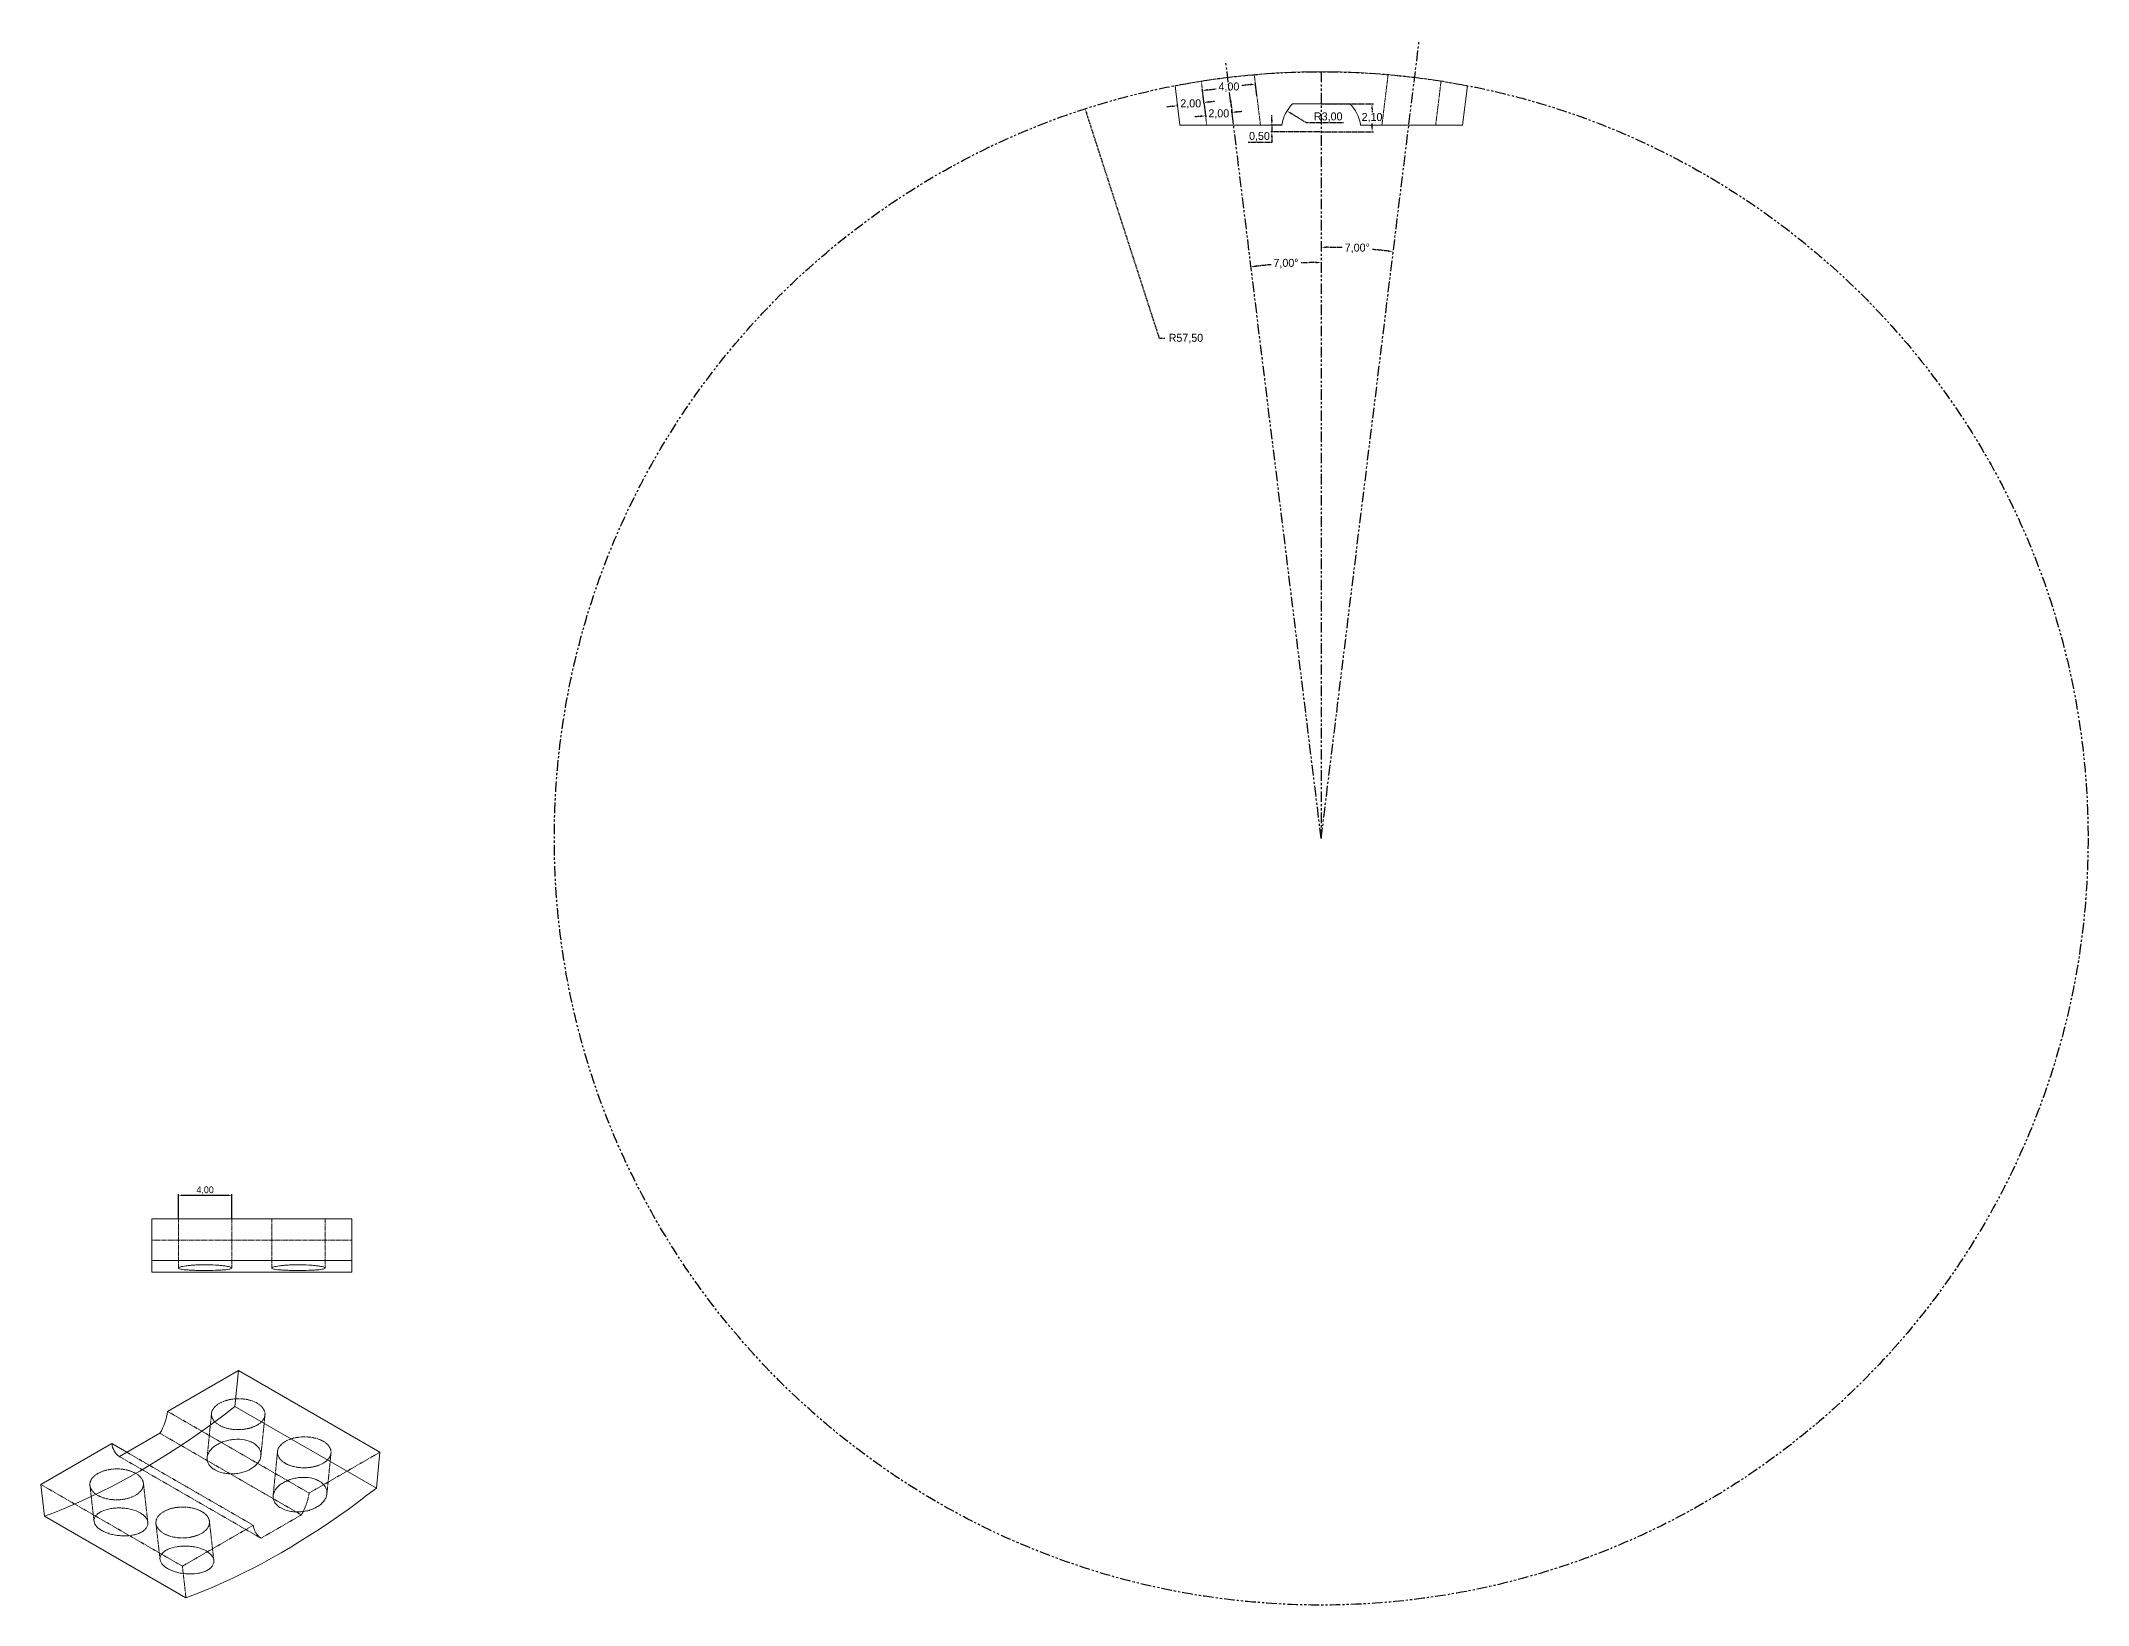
# Model space of a CAD drawing. Header units: millimetres. Extents: x -2329 to 3682, y 141 to 2504.
# Drawn here: x 612 to 3682, y 158 to 2504 of the extents above; entities that cross this region are included whole.
import ezdxf

# ---------------------------------------------------------------- set-up
doc = ezdxf.new("R2010")
doc.units = ezdxf.units.MM
doc.header["$PDSIZE"] = -1
doc.linetypes.add('HIDDEN', pattern=[1.905, 1.27, -0.635])
doc.linetypes.add('PHANTOM2', pattern=[31.75, 15.875, -3.175, 3.175, -3.175, 3.175, -3.175])
doc.dimstyles.new('ISO-25', dxfattribs={"dimtxt": 2.5, "dimasz": 2.5, "dimexe": 1.25, "dimexo": 0.625, "dimtad": 1, "dimtxsty": 'Standard', "dimcen": 2.5, "dimadec": 0, "dimazin": 0, "dimtfac": 1, "dimtmove": 0, "dimatfit": 3, "dimfxl": 1, "dimarcsym": 0})

# ---------------------------------------------------------------- blocks, each defined once
blk = doc.blocks.new('*D5')
at = {"color": 3, "lineweight": -2, "transparency": 16777216}
for p, q in [((817.8, 737), (817.8, 774.4)), ((893.7, 772.4), (821.9, 772.4)), ((897.8, 737), (897.8, 774.4))]:
    blk.add_line(p, q, dxfattribs=at)
at = {"color": 3, "transparency": 16777216}
for points in [[(821.9, 773.1), (821.9, 771.7), (817.8, 772.4)], [(893.7, 773.1), (893.7, 771.7), (897.8, 772.4)]]:
    blk.add_solid(points, dxfattribs=at)
at = {"layer": 'Defpoints', "color": 0, "transparency": 16777216}
for p in [(817.8, 772.4), (817.8, 737), (897.8, 737)]:
    blk.add_point(p, dxfattribs=at)
at = {"color": 3, "transparency": 16777216, "insert": (857.8, 779.8), "char_height": 10, "attachment_point": 5}
blk.add_mtext('4,00', dxfattribs=at)
blk = doc.blocks.new('*D19')
at = {"color": 3, "linetype": 'HIDDEN', "lineweight": -2, "transparency": 16777216}
for p, q in [((2308.1, 2405.9), (2300.1, 2404.9)), ((2316, 2406.9), (2317.4, 2407)), ((2355.7, 2411.7), (2354.4, 2411.6)), ((2363.7, 2412.7), (2371.6, 2413.7))]:
    blk.add_line(p, q, dxfattribs=at)
at = {"color": 0, "linetype": 'HIDDEN', "lineweight": -2, "transparency": 16777216}
for p, q in [((2316.1, 2405.9), (2315.8, 2408.8)), ((2355.8, 2410.8), (2355.5, 2413.7))]:
    blk.add_line(p, q, dxfattribs=at)
at = {"color": 3, "linetype": 'HIDDEN', "transparency": 16777216}
for points in [[(2307.9, 2407.2), (2308.2, 2404.6), (2316, 2406.9)], [(2363.5, 2414), (2363.8, 2411.4), (2355.7, 2411.7)]]:
    blk.add_solid(points, dxfattribs=at)
at = {"layer": 'Defpoints', "color": 0, "linetype": 'HIDDEN', "transparency": 16777216}
for p in [(2316, 2406.9), (2316.1, 2405.9), (2355.8, 2410.8)]:
    blk.add_point(p, dxfattribs=at)
at = {"color": 3, "linetype": 'HIDDEN', "transparency": 16777216, "insert": (2335.9, 2409.3), "char_height": 12, "attachment_point": 5}
blk.add_mtext('2,00', dxfattribs=at)
blk = doc.blocks.new('*D20')
at = {"color": 0, "linetype": 'HIDDEN', "lineweight": -2, "transparency": 16777216}
for p, q in [((2355.7, 2411.7), (2353.3, 2431.7)), ((2435.1, 2421.5), (2432.7, 2441.4))]:
    blk.add_line(p, q, dxfattribs=at)
at = {"color": 3, "linetype": 'HIDDEN', "lineweight": -2, "transparency": 16777216}
for p, q in [((2361.5, 2430.7), (2374.7, 2432.3)), ((2425, 2438.5), (2411.7, 2436.8))]:
    blk.add_line(p, q, dxfattribs=at)
at = {"color": 3, "linetype": 'HIDDEN', "transparency": 16777216}
for points in [[(2361.3, 2432), (2361.6, 2429.3), (2353.5, 2429.7)], [(2424.8, 2439.8), (2425.1, 2437.1), (2432.9, 2439.4)]]:
    blk.add_solid(points, dxfattribs=at)
at = {"layer": 'Defpoints', "color": 0, "linetype": 'HIDDEN', "transparency": 16777216}
for p in [(2432.9, 2439.4), (2355.7, 2411.7), (2435.1, 2421.5)]:
    blk.add_point(p, dxfattribs=at)
at = {"color": 3, "linetype": 'HIDDEN', "transparency": 16777216, "insert": (2393.2, 2434.6), "char_height": 12, "attachment_point": 5}
blk.add_mtext('4,00', dxfattribs=at)
blk = doc.blocks.new('*D21')
at = {"color": 0, "linetype": 'HIDDEN', "lineweight": -2, "transparency": 16777216}
for p, q in [((2355.8, 2410.8), (2358.4, 2389.9)), ((2395.5, 2415.6), (2398.1, 2394.8))]:
    blk.add_line(p, q, dxfattribs=at)
at = {"color": 3, "linetype": 'HIDDEN', "lineweight": -2, "transparency": 16777216}
for p, q in [((2397.9, 2396.8), (2396.5, 2396.6)), ((2405.8, 2397.8), (2413.7, 2398.7)), ((2350.2, 2390.9), (2342.3, 2390)), ((2358.2, 2391.9), (2359.5, 2392.1))]:
    blk.add_line(p, q, dxfattribs=at)
at = {"color": 3, "linetype": 'HIDDEN', "transparency": 16777216}
for points in [[(2405.6, 2399.1), (2406, 2396.4), (2397.9, 2396.8)], [(2350.1, 2392.3), (2350.4, 2389.6), (2358.2, 2391.9)]]:
    blk.add_solid(points, dxfattribs=at)
at = {"layer": 'Defpoints', "color": 0, "linetype": 'HIDDEN', "transparency": 16777216}
for p in [(2355.8, 2410.8), (2395.5, 2415.6), (2397.9, 2396.8)]:
    blk.add_point(p, dxfattribs=at)
at = {"color": 3, "linetype": 'HIDDEN', "transparency": 16777216, "insert": (2378, 2394.3), "char_height": 12, "attachment_point": 5}
blk.add_mtext('2,00', dxfattribs=at)
blk = doc.blocks.new('*D22')
at = {"color": 3, "linetype": 'HIDDEN', "lineweight": -2, "transparency": 16777216}
for p, q in [((2289.1, 2057.6), (2180.2, 2394.4)), ((2297.1, 2057.6), (2289.1, 2057.6))]:
    blk.add_line(p, q, dxfattribs=at)
at = {"color": 3, "linetype": 'HIDDEN', "transparency": 16777216}
blk.add_solid([(2181.5, 2394.8), (2178.9, 2394), (2177.7, 2402)], dxfattribs=at)
at = {"layer": 'Defpoints', "color": 0, "linetype": 'HIDDEN', "transparency": 16777216}
for p in [(2177.7, 2402), (2531.6, 1307.8)]:
    blk.add_point(p, dxfattribs=at)
at = {"color": 3, "linetype": 'HIDDEN', "transparency": 16777216, "insert": (2328.7, 2057.6), "char_height": 12, "attachment_point": 5}
blk.add_mtext('R57,50', dxfattribs=at)
blk = doc.blocks.new('*D23')
at = {"color": 3, "linetype": 'HIDDEN', "lineweight": -2, "transparency": 16777216}
for p, q in [((2509.5, 2381.2), (2487.1, 2394.8)), ((2565.1, 2381.2), (2509.5, 2381.2))]:
    blk.add_line(p, q, dxfattribs=at)
at = {"color": 3, "linetype": 'HIDDEN', "transparency": 16777216}
blk.add_solid([(2487.8, 2396), (2486.4, 2393.7), (2480.3, 2399)], dxfattribs=at)
at = {"layer": 'Defpoints', "color": 0, "linetype": 'HIDDEN', "transparency": 16777216}
for p in [(2480.3, 2399), (2531.6, 2367.8)]:
    blk.add_point(p, dxfattribs=at)
at = {"color": 3, "linetype": 'HIDDEN', "transparency": 16777216, "insert": (2542.1, 2389.7), "char_height": 12, "attachment_point": 5}
blk.add_mtext('R3,00', dxfattribs=at)
blk = doc.blocks.new('*D24')
at = {"color": 0, "linetype": 'HIDDEN', "lineweight": -2, "transparency": 16777216}
for p, q in [((2531.6, 2409.8), (2609.8, 2409.8)), ((2531.6, 2367.8), (2609.8, 2367.8))]:
    blk.add_line(p, q, dxfattribs=at)
at = {"color": 3, "linetype": 'HIDDEN', "lineweight": -2, "transparency": 16777216}
for p, q in [((2607.8, 2401.8), (2607.8, 2397.4)), ((2607.8, 2375.8), (2607.8, 2380.3))]:
    blk.add_line(p, q, dxfattribs=at)
at = {"color": 3, "linetype": 'HIDDEN', "transparency": 16777216}
for points in [[(2606.5, 2401.8), (2609.1, 2401.8), (2607.8, 2409.8)], [(2606.5, 2375.8), (2609.1, 2375.8), (2607.8, 2367.8)]]:
    blk.add_solid(points, dxfattribs=at)
at = {"layer": 'Defpoints', "color": 0, "linetype": 'HIDDEN', "transparency": 16777216}
for p in [(2531.6, 2409.8), (2531.6, 2367.8), (2607.8, 2367.8)]:
    blk.add_point(p, dxfattribs=at)
at = {"color": 3, "linetype": 'HIDDEN', "transparency": 16777216, "insert": (2607.8, 2388.8), "char_height": 12, "attachment_point": 5}
blk.add_mtext('2,10', dxfattribs=at)
blk = doc.blocks.new('*D25')
at = {"color": 3, "linetype": 'HIDDEN', "lineweight": -2, "transparency": 16777216}
for start, end in [(94.9982, 96.4693), (90.5307, 92.0042)]:
    blk.add_arc((2531.6, 1307.8), 863.8, start, end, dxfattribs=at)
at = {"color": 3, "linetype": 'HIDDEN', "transparency": 16777216}
for points in [[(2434.4, 2164.8), (2434.1, 2167.4), (2426.3, 2165.2)], [(2523.6, 2172.9), (2523.6, 2170.2), (2531.6, 2171.6)]]:
    blk.add_solid(points, dxfattribs=at)
at = {"layer": 'Defpoints', "color": 0, "linetype": 'HIDDEN', "transparency": 16777216}
for p in [(2388.6, 2472.4), (2531.6, 2457.8), (2496.4, 2170.9), (2531.6, 1307.8), (2531.6, 1307.8)]:
    blk.add_point(p, dxfattribs=at)
at = {"color": 3, "linetype": 'HIDDEN', "transparency": 16777216, "insert": (2478.8, 2170), "char_height": 12, "attachment_point": 5}
blk.add_mtext('7,00°', dxfattribs=at)
blk = doc.blocks.new('*D26')
at = {"color": 3, "linetype": 'HIDDEN', "lineweight": -2, "transparency": 16777216}
for start, end in [(87.9571, 89.4831), (83.5169, 85.0406)]:
    blk.add_arc((2531.6, 1307.8), 886.7, start, end, dxfattribs=at)
at = {"color": 3, "linetype": 'HIDDEN', "transparency": 16777216}
for points in [[(2539.6, 2193.2), (2539.6, 2195.9), (2531.6, 2194.6)], [(2631.8, 2190.2), (2631.5, 2187.6), (2639.6, 2188)]]:
    blk.add_solid(points, dxfattribs=at)
at = {"layer": 'Defpoints', "color": 0, "linetype": 'HIDDEN', "transparency": 16777216}
for p in [(2678.4, 2504), (2531.6, 2457.8), (2603.7, 2191.6), (2531.6, 1307.8), (2531.6, 1307.8)]:
    blk.add_point(p, dxfattribs=at)
at = {"color": 3, "linetype": 'HIDDEN', "transparency": 16777216, "insert": (2585.7, 2192.9), "char_height": 12, "attachment_point": 5}
blk.add_mtext('7,00°', dxfattribs=at)
blk = doc.blocks.new('*D27')
at = {"color": 0, "linetype": 'HIDDEN', "lineweight": -2, "transparency": 16777216}
for p, q in [((2472.4, 2377.8), (2455.6, 2377.8)), ((2531.6, 2367.8), (2455.6, 2367.8))]:
    blk.add_line(p, q, dxfattribs=at)
at = {"color": 3, "linetype": 'HIDDEN', "lineweight": -2, "transparency": 16777216}
for p, q in [((2457.6, 2385.8), (2457.6, 2393.8)), ((2457.6, 2377.8), (2457.6, 2367.8)), ((2457.6, 2351.8), (2422, 2351.8)), ((2457.6, 2359.8), (2457.6, 2351.8))]:
    blk.add_line(p, q, dxfattribs=at)
at = {"color": 3, "linetype": 'HIDDEN', "transparency": 16777216}
for points in [[(2456.2, 2385.8), (2458.9, 2385.8), (2457.6, 2377.8)], [(2456.2, 2359.8), (2458.9, 2359.8), (2457.6, 2367.8)]]:
    blk.add_solid(points, dxfattribs=at)
at = {"layer": 'Defpoints', "color": 0, "linetype": 'HIDDEN', "transparency": 16777216}
for p in [(2457.6, 2367.8), (2472.4, 2377.8), (2531.6, 2367.8)]:
    blk.add_point(p, dxfattribs=at)
at = {"color": 3, "linetype": 'HIDDEN', "transparency": 16777216, "insert": (2439, 2360.4), "char_height": 12, "attachment_point": 5}
blk.add_mtext('0,50', dxfattribs=at)

msp = doc.modelspace()

# ---------------------------------------------------------------- linework, layer by layer
at = {"color": 40, "linetype": 'PHANTOM2', "true_color": 0xf8d731}
for p, q in [((2531.57, 1307.827), (2678.444, 2504.015)), ((2531.57, 2457.827), (2531.57, 1307.827))]:
    msp.add_line(p, q, dxfattribs=at)
at = {"color": 2, "linetype": 'PHANTOM2'}
msp.add_line((2531.57, 1307.827), (2388.577, 2472.42), dxfattribs=at)
at = {"color": 7, "linetype": 'Continuous', "lineweight": 15}
for p, q in [((2312.357, 2436.741), (2319.59, 2377.827)), ((2743.551, 2377.827), (2750.784, 2436.741)), ((2488.722, 2409.827), (2574.419, 2409.827)), ((2319.59, 2377.827), (2472.41, 2377.827)), ((2590.731, 2377.827), (2743.551, 2377.827)), ((1077.805, 737.007), (777.805, 737.007)), ((777.805, 737.007), (777.805, 674.883)), ((1077.805, 737.007), (1077.805, 674.883)), ((1077.805, 674.883), (777.805, 674.883)), ((777.805, 674.883), (777.805, 657.022)), ((777.805, 657.022), (1077.805, 657.022)), ((1077.805, 674.883), (1077.805, 657.022)), ((907.956, 509.673), (801.633, 448.294)), ((902.563, 455.832), (907.956, 509.673)), ((907.956, 509.673), (1120.088, 387.212)), ((902.563, 455.832), (1114.695, 333.371)), ((717.97, 399.996), (611.647, 338.617)), ((717.97, 399.996), (740.591, 386.938)), ((790.1, 415.519), (729.503, 380.537)), ((1114.695, 333.371), (1120.088, 387.212)), ((611.647, 338.617), (617.04, 291.004)), ((617.04, 291.004), (829.172, 168.543))]:
    msp.add_line(p, q, dxfattribs=at)
at = {"color": 7, "linetype": 'HIDDEN', "lineweight": 0}
for p, q in [((2351.803, 2443.694), (2359.891, 2377.827)), ((2440.491, 2377.827), (2431.207, 2453.44)), ((2631.934, 2453.441), (2622.65, 2377.827)), ((2631.934, 2453.442), (2631.934, 2453.441)), ((2703.25, 2377.827), (2711.337, 2443.69)), ((817.805, 737.007), (817.805, 663.291)), ((897.805, 663.286), (897.805, 737.007)), ((957.805, 737.007), (957.805, 663.291)), ((1037.805, 663.286), (1037.805, 737.007)), ((1077.805, 705.022), (777.805, 705.022)), ((817.805, 663.291), (817.805, 663.286)), ((858.223, 668.314), (854.634, 668.28)), ((857.805, 659.747), (859.731, 659.753)), ((957.805, 663.291), (957.805, 663.286)), ((1001.391, 668.29), (996.495, 668.302)), ((997.805, 659.747), (998.971, 659.754)), ((1037.711, 663.138), (1037.73, 663.343)), ((801.633, 448.294), (1013.765, 325.832)), ((867.446, 445.279), (860.827, 379.203)), ((941.488, 381.809), (947.613, 442.948)), ((790.1, 415.519), (1002.232, 293.057)), ((729.503, 380.537), (941.635, 258.076)), ((740.591, 386.938), (930.102, 277.535)), ((966.441, 388.131), (959.823, 322.068)), ((1120.088, 387.212), (1013.765, 325.832)), ((1040.484, 324.671), (1046.608, 385.8)), ((611.647, 338.617), (823.779, 216.156)), ((771.918, 281.915), (765.276, 340.548)), ((685.146, 337.179), (691.229, 283.475)), ((784.141, 280.03), (790.224, 226.327)), ((930.102, 277.535), (823.779, 216.156)), ((870.913, 224.766), (864.271, 283.4)), ((1002.232, 293.057), (941.635, 258.076)), ((823.779, 216.156), (829.172, 168.543))]:
    msp.add_line(p, q, dxfattribs=at)
at = {"color": 7, "linetype": 'Continuous', "lineweight": 15, "flags": 128}
for points in [[(617.04, 291.004), (631.189, 296.407), (645.379, 302.121), (659.603, 308.146), (673.859, 314.479), (688.142, 321.119), (702.447, 328.062), (716.77, 335.308), (731.106, 342.853), (745.452, 350.696), (759.801, 358.834), (774.151, 367.264), (788.497, 375.984), (802.833, 384.991), (817.156, 394.282), (831.461, 403.855), (845.744, 413.706), (860, 423.833), (874.224, 434.231), (888.414, 444.899), (902.563, 455.832)], [(829.172, 168.543), (843.321, 173.945), (857.511, 179.66), (871.735, 185.685), (885.991, 192.018), (900.274, 198.658), (914.579, 205.601), (928.902, 212.847), (943.239, 220.392), (957.584, 228.235), (971.934, 236.373), (986.283, 244.803), (1000.629, 253.523), (1014.965, 262.53), (1029.288, 271.821), (1043.593, 281.394), (1057.876, 291.245), (1072.132, 301.371), (1086.357, 311.77), (1100.546, 322.438), (1114.695, 333.371)]]:
    msp.add_lwpolyline(points, dxfattribs=at)
at = {"color": 40, "linetype": 'PHANTOM2', "true_color": 0xf8d731}
msp.add_circle((2531.57, 1307.827), 1150, dxfattribs=at)
at = {"color": 7, "linetype": 'Continuous', "lineweight": 15}
for centre, radius, start, end in [((2531.57, 1307.827), 1150, 79.010985, 100.989015), ((2531.57, 2367.827), 60, 135.572996, 170.405932), ((2531.57, 2367.827), 60, 9.594068, 44.427004), ((710.122, 462.078), 92.543, 329.794361, 351.434106), ((744.49, 402.566), 26.644, 185.534525, 235.771824)]:
    msp.add_arc(centre, radius, start, end, dxfattribs=at)
at = {"color": 7, "linetype": 'HIDDEN', "lineweight": 0}
for centre, radius, start, end in [((922.254, 339.616), 92.543, 329.794361, 351.434106), ((956.622, 280.105), 26.644, 185.534525, 235.771824)]:
    msp.add_arc(centre, radius, start, end, dxfattribs=at)
for centre in [(907.529, 444.114), (1006.524, 386.965), (725.211, 338.863), (824.206, 281.715)]:
    msp.add_ellipse(centre, major_axis=(40.15, 0.26), ratio=0.57725541, dxfattribs=at)
for points, knots in [([(817.94, 663.595), (817.868, 663.508), (817.781, 663.404), (817.817, 663.303), (817.823, 663.286)], [0, 0, 0, 0, 0.829091204, 1, 1, 1, 1]), ([(897.771, 663.287), (897.782, 663.302), (897.887, 663.437), (897.7, 663.653), (897.439, 663.853), (897.344, 663.925)], [0, 0, 0, 0, 0.0747502, 0.66482559, 1, 1, 1, 1]), ([(957.94, 663.593), (957.914, 663.571), (957.812, 663.484), (957.803, 663.382), (957.811, 663.303), (957.813, 663.286)], [0, 0, 0, 0, 0.21276607, 0.8280499, 1, 1, 1, 1])]:
    msp.add_open_spline(points, degree=3, knots=knots, dxfattribs=at)
at = {"color": 7, "linetype": 'Continuous', "lineweight": 15}
for points, knots in [([(857.805, 668.317), (855.127, 668.317), (852.495, 668.278), (847.323, 668.128), (844.754, 668.015), (839.886, 667.725), (837.582, 667.55), (833.228, 667.143), (831.187, 666.911), (825.704, 666.171), (822.775, 665.6), (819.834, 664.733), (819.076, 664.437), (818.068, 663.858), (817.813, 663.574), (817.798, 663.022), (818.045, 662.751), (819.029, 662.245), (819.762, 662.006), (821.72, 661.557), (822.949, 661.348), (825.804, 660.972), (827.44, 660.802), (831.151, 660.497), (833.176, 660.365), (837.515, 660.14), (839.862, 660.046), (844.754, 659.896), (847.273, 659.841), (852.457, 659.766), (855.144, 659.747), (863.08, 659.747), (868.411, 659.821), (875.696, 660.044), (878.043, 660.138), (882.426, 660.364), (884.439, 660.496), (888.119, 660.798), (889.794, 660.97), (892.659, 661.348), (893.868, 661.553), (896.821, 662.227), (897.818, 662.739), (897.799, 663.575), (897.541, 663.858), (896.54, 664.435), (895.785, 664.731), (893.816, 665.311), (892.61, 665.595), (889.756, 666.147), (888.088, 666.417), (884.432, 666.91), (882.433, 667.138), (878.08, 667.545), (875.736, 667.724), (868.478, 668.157), (863.163, 668.317), (857.805, 668.317)], [0, 0, 0, 0, 0.03125, 0.03125, 0.0625, 0.0625, 0.09375, 0.09375, 0.125, 0.125, 0.1875, 0.1875, 0.21875, 0.21875, 0.25, 0.25, 0.28125, 0.28125, 0.3125, 0.3125, 0.34375, 0.34375, 0.375, 0.375, 0.40625, 0.40625, 0.4375, 0.4375, 0.46875, 0.46875, 0.5, 0.5, 0.5625, 0.5625, 0.59375, 0.59375, 0.625, 0.625, 0.65625, 0.65625, 0.6875, 0.6875, 0.75, 0.75, 0.78125, 0.78125, 0.8125, 0.8125, 0.84375, 0.84375, 0.875, 0.875, 0.90625, 0.90625, 0.9375, 0.9375, 1, 1, 1, 1]), ([(997.805, 668.317), (995.127, 668.317), (992.495, 668.278), (987.323, 668.128), (984.754, 668.015), (979.886, 667.725), (977.582, 667.55), (973.228, 667.143), (971.187, 666.911), (965.704, 666.171), (962.775, 665.6), (959.834, 664.733), (959.076, 664.437), (958.068, 663.858), (957.813, 663.574), (957.798, 663.022), (958.045, 662.751), (959.029, 662.245), (959.762, 662.006), (961.72, 661.557), (962.949, 661.348), (965.804, 660.972), (967.44, 660.802), (971.151, 660.497), (973.176, 660.365), (977.515, 660.14), (979.862, 660.046), (984.754, 659.896), (987.273, 659.841), (992.457, 659.766), (995.144, 659.747), (1003.08, 659.747), (1008.411, 659.821), (1015.696, 660.044), (1018.043, 660.138), (1022.426, 660.364), (1024.439, 660.496), (1028.119, 660.798), (1029.794, 660.97), (1032.659, 661.348), (1033.868, 661.553), (1036.821, 662.227), (1037.818, 662.739), (1037.799, 663.575), (1037.541, 663.858), (1036.54, 664.435), (1035.785, 664.731), (1033.816, 665.311), (1032.61, 665.595), (1029.756, 666.147), (1028.088, 666.417), (1024.432, 666.91), (1022.433, 667.138), (1018.08, 667.545), (1015.736, 667.724), (1008.478, 668.157), (1003.163, 668.317), (997.805, 668.317)], [0, 0, 0, 0, 0.03125, 0.03125, 0.0625, 0.0625, 0.09375, 0.09375, 0.125, 0.125, 0.1875, 0.1875, 0.21875, 0.21875, 0.25, 0.25, 0.28125, 0.28125, 0.3125, 0.3125, 0.34375, 0.34375, 0.375, 0.375, 0.40625, 0.40625, 0.4375, 0.4375, 0.46875, 0.46875, 0.5, 0.5, 0.5625, 0.5625, 0.59375, 0.59375, 0.625, 0.625, 0.65625, 0.65625, 0.6875, 0.6875, 0.75, 0.75, 0.78125, 0.78125, 0.8125, 0.8125, 0.84375, 0.84375, 0.875, 0.875, 0.90625, 0.90625, 0.9375, 0.9375, 1, 1, 1, 1]), ([(872.325, 360.705), (870.431, 361.799), (868.761, 362.999), (865.851, 365.604), (864.6, 367.027), (862.624, 369.992), (861.891, 371.531), (860.929, 374.726), (860.709, 376.383), (860.838, 381.321), (861.988, 384.695), (865.106, 389.429), (866.393, 390.981), (869.372, 393.921), (871.051, 395.304), (874.784, 397.899), (876.856, 399.118), (881.218, 401.285), (883.522, 402.247), (888.381, 403.918), (890.927, 404.62), (896.06, 405.705), (898.672, 406.096), (906.653, 406.79), (911.907, 406.584), (919.317, 405.237), (921.657, 404.625), (926.077, 403.074), (928.174, 402.123), (933.792, 398.884), (936.778, 396.131), (939.714, 391.536), (940.453, 389.907), (941.404, 386.558), (941.615, 384.858), (941.528, 381.41), (941.222, 379.651), (940.12, 376.229), (939.327, 374.55), (936.22, 369.619), (933.255, 366.593), (927.634, 362.644), (925.609, 361.457), (921.268, 359.335), (918.925, 358.392), (914.06, 356.816), (911.554, 356.185), (906.398, 355.232), (903.722, 354.911), (898.439, 354.612), (895.812, 354.628), (890.588, 354.993), (888.007, 355.346), (880.658, 356.863), (876.113, 358.519), (872.325, 360.705)], [0, 0, 0, 0, 0.03125, 0.03125, 0.0625, 0.0625, 0.09375, 0.09375, 0.125, 0.125, 0.1875, 0.1875, 0.21875, 0.21875, 0.25, 0.25, 0.28125, 0.28125, 0.3125, 0.3125, 0.34375, 0.34375, 0.375, 0.375, 0.4375, 0.4375, 0.46875, 0.46875, 0.5, 0.5, 0.5625, 0.5625, 0.59375, 0.59375, 0.625, 0.625, 0.65625, 0.65625, 0.6875, 0.6875, 0.75, 0.75, 0.78125, 0.78125, 0.8125, 0.8125, 0.84375, 0.84375, 0.875, 0.875, 0.90625, 0.90625, 0.9375, 0.9375, 1, 1, 1, 1]), ([(971.32, 303.557), (969.426, 304.65), (967.756, 305.85), (964.846, 308.455), (963.595, 309.878), (961.619, 312.843), (960.886, 314.382), (959.924, 317.577), (959.704, 319.234), (959.833, 324.173), (960.983, 327.546), (964.101, 332.281), (965.387, 333.833), (968.367, 336.773), (970.046, 338.155), (973.779, 340.75), (975.851, 341.969), (980.213, 344.137), (982.517, 345.098), (987.376, 346.769), (989.922, 347.471), (995.055, 348.556), (997.667, 348.948), (1005.648, 349.641), (1010.902, 349.435), (1018.312, 348.088), (1020.652, 347.476), (1025.072, 345.925), (1027.169, 344.974), (1032.787, 341.735), (1035.773, 338.982), (1038.709, 334.388), (1039.448, 332.759), (1040.399, 329.41), (1040.61, 327.709), (1040.523, 324.261), (1040.217, 322.502), (1039.115, 319.08), (1038.322, 317.402), (1035.215, 312.47), (1032.25, 309.444), (1026.628, 305.495), (1024.604, 304.309), (1020.263, 302.187), (1017.92, 301.243), (1013.055, 299.668), (1010.549, 299.037), (1005.393, 298.083), (1002.717, 297.762), (997.434, 297.464), (994.807, 297.48), (989.583, 297.845), (987.002, 298.198), (979.652, 299.714), (975.108, 301.37), (971.32, 303.557)], [0, 0, 0, 0, 0.03125, 0.03125, 0.0625, 0.0625, 0.09375, 0.09375, 0.125, 0.125, 0.1875, 0.1875, 0.21875, 0.21875, 0.25, 0.25, 0.28125, 0.28125, 0.3125, 0.3125, 0.34375, 0.34375, 0.375, 0.375, 0.4375, 0.4375, 0.46875, 0.46875, 0.5, 0.5, 0.5625, 0.5625, 0.59375, 0.59375, 0.625, 0.625, 0.65625, 0.65625, 0.6875, 0.6875, 0.75, 0.75, 0.78125, 0.78125, 0.8125, 0.8125, 0.84375, 0.84375, 0.875, 0.875, 0.90625, 0.90625, 0.9375, 0.9375, 1, 1, 1, 1]), ([(702.678, 269.767), (704.572, 268.674), (706.626, 267.68), (711.038, 265.882), (713.427, 265.071), (718.35, 263.702), (720.884, 263.14), (726.094, 262.262), (728.767, 261.949), (736.659, 261.425), (741.943, 261.617), (749.19, 262.692), (751.537, 263.187), (755.916, 264.418), (757.943, 265.149), (761.676, 266.84), (763.391, 267.811), (766.353, 269.911), (767.62, 271.046), (769.712, 273.486), (770.528, 274.789), (771.637, 277.453), (771.943, 278.827), (772.032, 281.658), (771.812, 283.077), (770.861, 285.887), (770.119, 287.298), (768.138, 290.025), (766.913, 291.33), (764.002, 293.821), (762.296, 295.014), (756.687, 298.255), (752.145, 300.045), (744.798, 301.934), (742.227, 302.442), (736.994, 303.184), (734.364, 303.417), (729.078, 303.616), (726.402, 303.58), (721.24, 303.247), (718.731, 302.953), (711.415, 301.692), (707.005, 300.377), (701.384, 297.799), (699.716, 296.858), (696.779, 294.816), (695.5, 293.702), (693.43, 291.373), (692.635, 290.162), (691.526, 287.643), (691.216, 286.323), (691.122, 283.686), (691.329, 282.359), (692.269, 279.681), (693.005, 278.338), (695.925, 274.451), (698.889, 271.954), (702.678, 269.767)], [0, 0, 0, 0, 0.03125, 0.03125, 0.0625, 0.0625, 0.09375, 0.09375, 0.125, 0.125, 0.1875, 0.1875, 0.21875, 0.21875, 0.25, 0.25, 0.28125, 0.28125, 0.3125, 0.3125, 0.34375, 0.34375, 0.375, 0.375, 0.40625, 0.40625, 0.4375, 0.4375, 0.46875, 0.46875, 0.5, 0.5, 0.5625, 0.5625, 0.59375, 0.59375, 0.625, 0.625, 0.65625, 0.65625, 0.6875, 0.6875, 0.75, 0.75, 0.78125, 0.78125, 0.8125, 0.8125, 0.84375, 0.84375, 0.875, 0.875, 0.90625, 0.90625, 0.9375, 0.9375, 1, 1, 1, 1]), ([(801.673, 212.619), (803.567, 211.525), (805.621, 210.531), (810.033, 208.733), (812.422, 207.922), (817.345, 206.554), (819.879, 205.992), (825.089, 205.113), (827.762, 204.801), (835.654, 204.276), (840.938, 204.468), (848.185, 205.543), (850.532, 206.038), (854.911, 207.269), (856.938, 208), (860.671, 209.692), (862.386, 210.663), (865.348, 212.762), (866.615, 213.897), (868.707, 216.337), (869.523, 217.641), (870.632, 220.304), (870.938, 221.678), (871.027, 224.51), (870.807, 225.928), (869.856, 228.739), (869.114, 230.149), (867.133, 232.876), (865.908, 234.181), (862.997, 236.672), (861.291, 237.866), (855.682, 241.106), (851.14, 242.897), (843.793, 244.785), (841.222, 245.294), (835.989, 246.036), (833.359, 246.268), (828.073, 246.468), (825.397, 246.432), (820.235, 246.099), (817.726, 245.805), (810.41, 244.544), (806, 243.228), (800.379, 240.65), (798.711, 239.709), (795.774, 237.667), (794.495, 236.554), (792.425, 234.225), (791.63, 233.014), (790.521, 230.494), (790.211, 229.174), (790.117, 226.538), (790.324, 225.211), (791.264, 222.533), (792, 221.19), (794.92, 217.303), (797.884, 214.806), (801.673, 212.619)], [0, 0, 0, 0, 0.03125, 0.03125, 0.0625, 0.0625, 0.09375, 0.09375, 0.125, 0.125, 0.1875, 0.1875, 0.21875, 0.21875, 0.25, 0.25, 0.28125, 0.28125, 0.3125, 0.3125, 0.34375, 0.34375, 0.375, 0.375, 0.40625, 0.40625, 0.4375, 0.4375, 0.46875, 0.46875, 0.5, 0.5, 0.5625, 0.5625, 0.59375, 0.59375, 0.625, 0.625, 0.65625, 0.65625, 0.6875, 0.6875, 0.75, 0.75, 0.78125, 0.78125, 0.8125, 0.8125, 0.84375, 0.84375, 0.875, 0.875, 0.90625, 0.90625, 0.9375, 0.9375, 1, 1, 1, 1])]:
    msp.add_open_spline(points, degree=3, knots=knots, dxfattribs=at)

# ---------------------------------------------------------------- dimensions: what is measured, and where the dimension line sits
at = {"linetype": 'HIDDEN'}
for base, line1, picture, middle in [((2603.715, 2191.631), ((2531.57, 1307.827), (2678.444, 2504.015)), '*D26', (2585.705, 2192.916)), ((2496.404, 2170.885), ((2531.57, 1307.827), (2388.577, 2472.42)), '*D25', (2478.838, 2169.991))]:
    dim = msp.add_angular_dim_2l(base=base, line1=line1, line2=((2531.57, 2457.827), (2531.57, 1307.827)), dimstyle='ISO-25', override={"dimtxt": 12, "dimasz": 8, "dimexe": 2, "dimexo": 0, "dimgap": 1.524, "dimtih": 1, "dimtoh": 1, "dimlfac": 0.05, "dimzin": 0, "dimclrd": 3, "dimclrt": 3, "dimadec": 2, "dimtfillclr": 3, "dimtzin": 0}, dxfattribs=at)
    dim.commit()
    dim.dimension.update_dxf_attribs({"geometry": picture, "text_midpoint": middle})
for p1, p2, distance, picture, middle in [((2355.727, 2411.737), (2435.131, 2421.486), 18.077, '*D20', (2393.226, 2434.554)), ((2355.847, 2410.761), (2316.145, 2405.886), -0.983, '*D19', (2335.876, 2409.3)), ((2355.847, 2410.761), (2395.549, 2415.636), -18.994, '*D21', (2378.013, 2394.346))]:
    dim = msp.add_aligned_dim(p1=p1, p2=p2, distance=distance, dimstyle='ISO-25', override={"dimtxt": 12, "dimasz": 8, "dimexe": 2, "dimexo": 0, "dimgap": 1.524, "dimtih": 1, "dimtoh": 1, "dimlfac": 0.05, "dimzin": 0, "dimclrd": 3, "dimclrt": 3, "dimadec": 2, "dimtfillclr": 3, "dimtzin": 0}, dxfattribs=at)
    dim.commit()
    dim.dimension.update_dxf_attribs({"geometry": picture, "text_midpoint": middle})
for center, mpoint, picture, middle in [((2531.57, 1307.827), (2177.742, 2402.042), '*D22', (2328.655, 2057.571)), ((2531.57, 2367.827), (2480.295, 2398.985), '*D23', (2542.05, 2381.223))]:
    dim = msp.add_radius_dim(center=center, mpoint=mpoint, dimstyle='ISO-25', override={"dimtxt": 12, "dimasz": 8, "dimexe": 2, "dimexo": 0, "dimgap": 1.524, "dimtih": 1, "dimtoh": 1, "dimlfac": 0.05, "dimzin": 0, "dimclrd": 3, "dimclrt": 3, "dimadec": 2, "dimtfillclr": 3, "dimtzin": 0}, dxfattribs=at)
    dim.commit()
    dim.dimension.update_dxf_attribs({"geometry": picture, "text_midpoint": middle, "dimtype": 164})
dim = msp.add_linear_dim(base=(2607.796, 2367.827), p1=(2531.57, 2409.827), p2=(2531.57, 2367.827), angle=90, dimstyle='ISO-25', override={"dimtxt": 12, "dimasz": 8, "dimexe": 2, "dimexo": 0, "dimgap": 1.524, "dimtih": 1, "dimtoh": 1, "dimlfac": 0.05, "dimzin": 0, "dimclrd": 3, "dimclrt": 3, "dimadec": 2, "dimtfillclr": 3, "dimtzin": 0}, dxfattribs=at)
dim.commit()
dim.dimension.update_dxf_attribs({"geometry": '*D24', "text_midpoint": (2607.796, 2388.827)})
dim = msp.add_linear_dim(base=(2457.551, 2367.827), p1=(2472.41, 2377.827), p2=(2531.57, 2367.827), angle=90, dimstyle='ISO-25', override={"dimtxt": 12, "dimasz": 8, "dimexe": 2, "dimexo": 0, "dimgap": 1.524, "dimtih": 1, "dimtoh": 1, "dimlfac": 0.05, "dimzin": 0, "dimclrd": 3, "dimclrt": 3, "dimadec": 2, "dimtfillclr": 3, "dimtzin": 0}, dxfattribs=at)
dim.commit()
dim.dimension.update_dxf_attribs({"geometry": '*D27', "text_midpoint": (2439.027, 2351.827), "dimtype": 160})
dim = msp.add_linear_dim(base=(817.805, 772.427), p1=(897.805, 737.007), p2=(817.805, 737.007), dimstyle='ISO-25', override={"dimtxt": 10, "dimasz": 4.08, "dimexe": 2, "dimexo": 0, "dimgap": 1.524, "dimtih": 1, "dimtoh": 1, "dimlfac": 0.05, "dimzin": 0, "dimclrd": 3, "dimclre": 3, "dimclrt": 3, "dimadec": 2, "dimtzin": 0})
dim.commit()
dim.dimension.update_dxf_attribs({"geometry": '*D5', "text_midpoint": (857.805, 779.785)})

doc.saveas('drawing.dxf')
